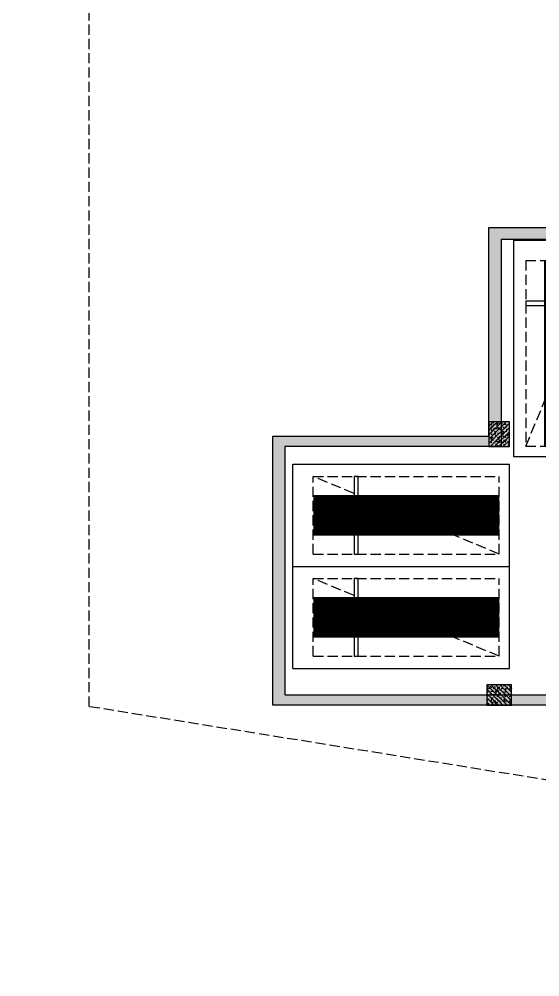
# Model space of a CAD drawing. Extents: x -1338203 to 1886333, y -783476 to 1038610.
# Drawn here: x 705457 to 718202, y 265998 to 289447 of the extents above; entities that cross this region are included whole.
import ezdxf

# ---------------------------------------------------------------- set-up
doc = ezdxf.new("R2010")
doc.units = 0
doc.header["$LTSCALE"] = 1000
doc.header["$MEASUREMENT"] = 0
doc.linetypes.add('A-001-主楼相对位置参照$0$DASH', pattern=[0.35, 0.25, -0.1])
doc.linetypes.add('A-001-平面B2$0$__DASH', pattern=[0.35, 0.25, -0.1])
for name, color, linetype in [('A-001-主楼相对位置参照$0$0G-SITE', 2, 'Continuous'), ('A-001-车位参照B1$0$A-001-车位参照B1$0$0A-P-PKNG-CAR(A)', 43, 'Continuous'), ('p-a-regular', 5, 'Continuous'), ('S001地下一墙柱$0$0S-CW-HATCH', 251, 'Continuous'), ('S001地下一墙柱$0$0S-CW-HATCH-UP', 251, 'Continuous'), ('S001地下一墙柱$0$0S-CW-LINE', 72, 'Continuous'), ('S001地下一墙柱$0$S001地下一墙柱$0$0S-CC-LINE', 52, 'Continuous'), ('S001地下一墙柱$0$S001地下一墙柱$0$0S-CW-HATCH', 251, 'Continuous'), ('S001地下一墙柱$0$S001地下一墙柱$0$0S-CW-HATCH-UP', 251, 'Continuous')]:
    doc.layers.add(name, color=color, linetype=linetype)

# ---------------------------------------------------------------- blocks, each defined once
blk = doc.blocks.new('S001地下一墙柱')
at = {"layer": 'S001地下一墙柱$0$0S-CW-HATCH'}
h = blk.add_hatch(color=256, dxfattribs=at)
h.dxf.hatch_style = 1
h.paths.add_polyline_path([(-59059, -97910), (-59059, -84453), (-42209, -84453), (-42209, -71359), (-34009, -71359), (-28159, -71359), (-28159, -38300), (-33881, -38300), (-33881, -34240), (-54702, -34240), (-54702, -27654), (-49409, -27654), (-49409, -22540), (-42409, -22540), (-42409, -22840), (-49109, -22840), (-49109, -27904), (-54402, -27904), (-54402, -33990), (-33631, -33990), (-33631, -38050), (-27859, -38050), (-27859, -71659), (-41909, -71659), (-41909, -84742), (-58759, -84753), (-58759, -97910)])
at = {"layer": 'S001地下一墙柱$0$0S-CW-HATCH-UP'}
h = blk.add_hatch(dxfattribs=at)
h.set_pattern_fill('钢筋混凝土', color=256, scale=30)
h.set_pattern_definition([(45, (-10063346.176, -927328.15), (-53.0330086, 53.0330086), []), (50, (-10063346.18, -927328.15), (215.1780548, -18.8256405), [22.5, -247.5]), (355, (-10063346.18, -927328.15), (-41.6254, 225.65764), [18, -198]), (100.4514, (-10063328.24, -927329.72), (173.5528145, 206.8318626), [19.122057, -210.3426336]), (46.1842, (-10063346.18, -927268.15), (320.1723146, -49.655704), [33.75, -371.25]), (96.6356, (-10063319.5, -927272.3), (280.398812, 292.235361), [28.683086, -315.5139]), (351.1842, (-10063346.18, -927268.15), (280.398584, 292.23558), [27, -297]), (21, (-10063316.18, -927283.15), (179.0721156, -120.7856672), [22.5, -247.5]), (326, (-10063316.18, -927283.15), (72.9945996, 217.5450135), [18, -198]), (71.4514, (-10063301.25, -927293.21), (252.0667886, 96.759149), [19.122057, -210.3426336]), (37.5, (-10063346.176, -927328.15), (3.6479566, 99.86815615), [0, -195.6, 0, -201, 0, -198.75]), (7.5, (-10063346.18, -927328.15), (78.9208612, 118.3235136), [0, -114.6, 0, -191.1, 0, -75.75]), (327.5, (-10063413.076, -927328.15), (160.14673085, -6.7664615), [0, -75, 0, -234, 0, -310.5]), (317.5, (-10063443.08, -927328.15), (174.9558508, 30.0314947), [0, -97.5, 0, -155.4, 0, -220.5])])
h.paths.add_polyline_path([(-59059, -97910), (-59059, -84453), (-42209, -84453), (-42209, -71359), (-34009, -71359), (-28159, -71359), (-28159, -38300), (-33881, -38300), (-33881, -34240), (-54702, -34240), (-54702, -27654), (-49409, -27654), (-49409, -22540), (-42409, -22540), (-42409, -22840), (-49109, -22840), (-49109, -27904), (-54402, -27904), (-54402, -33990), (-33631, -33990), (-33631, -38050), (-27859, -38050), (-27859, -71659), (-41909, -71659), (-41909, -84742), (-58759, -84753), (-58759, -97910)])
at = {"layer": 'S001地下一墙柱$0$S001地下一墙柱$0$0S-CW-HATCH'}
h = blk.add_hatch(color=256, dxfattribs=at)
h.dxf.hatch_style = 1
h.paths.add_polyline_path([(-48909, -27304), (-49409, -27304), (-49409, -27904), (-48909, -27904)])
h = blk.add_hatch(color=256, dxfattribs=at)
h.dxf.hatch_style = 1
h.paths.add_polyline_path([(-48909, -27304), (-49409, -27304), (-49409, -27904), (-48909, -27904)])
h = blk.add_hatch(color=256, dxfattribs=at)
h.dxf.hatch_style = 1
h.paths.add_polyline_path([(-48859, -34240), (-48859, -33740), (-49459, -33740), (-49459, -34240)])
h = blk.add_hatch(color=256, dxfattribs=at)
h.dxf.hatch_style = 1
h.paths.add_polyline_path([(-48859, -34240), (-48859, -33740), (-49459, -33740), (-49459, -34240)])
at = {"layer": 'S001地下一墙柱$0$S001地下一墙柱$0$0S-CW-HATCH-UP'}
h = blk.add_hatch(dxfattribs=at)
h.set_pattern_fill('钢筋混凝土', color=256, scale=30)
h.set_pattern_definition([(45, (-16598.035, -18352.51), (-53.03301, 53.03301), []), (50, (-16598.03, -18352.51), (215.1781, -18.8256), [22.5, -247.5]), (355, (-16598.03, -18352.5), (-41.6254, 225.6576), [18, -198]), (100.4514, (-16580.1, -18354.08), (173.5528, 206.8319), [19.122, -210.3426]), (46.1842, (-16598.03, -18292.5), (320.1723, -49.6557), [33.75, -371.25]), (96.6356, (-16571.35, -18296.65), (280.3988, 292.2354), [28.683, -315.514]), (351.1842, (-16598.03, -18292.5), (280.3986, 292.2356), [27, -297]), (21, (-16568.03, -18307.51), (179.0721, -120.7857), [22.5, -247.5]), (326, (-16568.03, -18307.5), (72.9946, 217.545), [18, -198]), (71.4514, (-16553.11, -18317.57), (252.0668, 96.7591), [19.122, -210.3426]), (37.5, (-16598.035, -18352.51), (3.64796, 99.86816), [0, -195.6, 0, -201, 0, -198.75]), (7.5, (-16598.03, -18352.51), (78.92086, 118.3235), [0, -114.6, 0, -191.1, 0, -75.75]), (327.5, (-16664.935, -18352.51), (160.14673, -6.76646), [0, -75, 0, -234, 0, -310.5]), (317.5, (-16694.93, -18352.51), (174.95585, 30.0315), [0, -97.5, 0, -155.4, 0, -220.5])])
h.paths.add_polyline_path([(-48909, -27304), (-49409, -27304), (-49409, -27904), (-48909, -27904)])
h = blk.add_hatch(dxfattribs=at)
h.set_pattern_fill('钢筋混凝土', color=256, scale=30)
h.set_pattern_definition([(45, (-16598.035, -18352.51), (-53.03301, 53.03301), []), (50, (-16598.03, -18352.51), (215.1781, -18.8256), [22.5, -247.5]), (355, (-16598.03, -18352.5), (-41.6254, 225.6576), [18, -198]), (100.4514, (-16580.1, -18354.08), (173.5528, 206.8319), [19.122, -210.3426]), (46.1842, (-16598.03, -18292.5), (320.1723, -49.6557), [33.75, -371.25]), (96.6356, (-16571.35, -18296.65), (280.3988, 292.2354), [28.683, -315.514]), (351.1842, (-16598.03, -18292.5), (280.3986, 292.2356), [27, -297]), (21, (-16568.03, -18307.51), (179.0721, -120.7857), [22.5, -247.5]), (326, (-16568.03, -18307.5), (72.9946, 217.545), [18, -198]), (71.4514, (-16553.11, -18317.57), (252.0668, 96.7591), [19.122, -210.3426]), (37.5, (-16598.035, -18352.51), (3.64796, 99.86816), [0, -195.6, 0, -201, 0, -198.75]), (7.5, (-16598.03, -18352.51), (78.92086, 118.3235), [0, -114.6, 0, -191.1, 0, -75.75]), (327.5, (-16664.935, -18352.51), (160.14673, -6.76646), [0, -75, 0, -234, 0, -310.5]), (317.5, (-16694.93, -18352.51), (174.95585, 30.0315), [0, -97.5, 0, -155.4, 0, -220.5])])
h.paths.add_polyline_path([(-48909, -27304), (-49409, -27304), (-49409, -27904), (-48909, -27904)])
h = blk.add_hatch(dxfattribs=at)
h.set_pattern_fill('钢筋混凝土', color=256, scale=30, angle=-90)
h.set_pattern_definition([(315, (-39907.04, -66550.92), (53.03301, 53.03301), []), (320, (-39907.04, -66550.92), (-18.8256, -215.1781), [22.5, -247.5]), (265, (-39907.04, -66550.92), (225.6576, 41.6254), [18, -198]), (10.4514, (-39908.6, -66568.85), (206.8319, -173.5528), [19.122, -210.3426]), (316.1842, (-39847.04, -66550.92), (-49.6557, -320.1723), [33.75, -371.25]), (6.6356, (-39851.18, -66577.6), (292.2354, -280.3988), [28.683, -315.514]), (261.1842, (-39847.04, -66550.92), (292.2356, -280.3986), [27, -297]), (291, (-39862.04, -66580.92), (-120.7857, -179.0721), [22.5, -247.5]), (236, (-39862.04, -66580.92), (217.545, -72.9946), [18, -198]), (341.4514, (-39872.1, -66595.84), (96.7591, -252.0668), [19.122, -210.3426]), (307.5, (-39907.04, -66550.92), (99.86816, -3.64796), [0, -195.6, 0, -201, 0, -198.75]), (277.5, (-39907.04, -66550.92), (118.3235, -78.92086), [0, -114.6, 0, -191.1, 0, -75.75]), (237.5, (-39907.04, -66484.02), (-6.76646, -160.14673), [0, -75, 0, -234, 0, -310.5]), (227.5, (-39907.04, -66454.02), (30.0315, -174.95585), [0, -97.5, 0, -155.4, 0, -220.5])])
h.paths.add_polyline_path([(-48859, -34240), (-48859, -33740), (-49459, -33740), (-49459, -34240)])
h = blk.add_hatch(dxfattribs=at)
h.set_pattern_fill('钢筋混凝土', color=256, scale=30, angle=-90)
h.set_pattern_definition([(315, (-39907.04, -66550.92), (53.03301, 53.03301), []), (320, (-39907.04, -66550.92), (-18.8256, -215.1781), [22.5, -247.5]), (265, (-39907.04, -66550.92), (225.6576, 41.6254), [18, -198]), (10.4514, (-39908.6, -66568.85), (206.8319, -173.5528), [19.122, -210.3426]), (316.1842, (-39847.04, -66550.92), (-49.6557, -320.1723), [33.75, -371.25]), (6.6356, (-39851.18, -66577.6), (292.2354, -280.3988), [28.683, -315.514]), (261.1842, (-39847.04, -66550.92), (292.2356, -280.3986), [27, -297]), (291, (-39862.04, -66580.92), (-120.7857, -179.0721), [22.5, -247.5]), (236, (-39862.04, -66580.92), (217.545, -72.9946), [18, -198]), (341.4514, (-39872.1, -66595.84), (96.7591, -252.0668), [19.122, -210.3426]), (307.5, (-39907.04, -66550.92), (99.86816, -3.64796), [0, -195.6, 0, -201, 0, -198.75]), (277.5, (-39907.04, -66550.92), (118.3235, -78.92086), [0, -114.6, 0, -191.1, 0, -75.75]), (237.5, (-39907.04, -66484.02), (-6.76646, -160.14673), [0, -75, 0, -234, 0, -310.5]), (227.5, (-39907.04, -66454.02), (30.0315, -174.95585), [0, -97.5, 0, -155.4, 0, -220.5])])
h.paths.add_polyline_path([(-48859, -34240), (-48859, -33740), (-49459, -33740), (-49459, -34240)])
at = {"layer": 'S001地下一墙柱$0$0S-CW-LINE', "elevation": 0, "flags": 128}
blk.add_lwpolyline([(-28159, -71359), (-28159, -38300), (-33881, -38300), (-33881, -34240), (-54702, -34240), (-54702, -27654), (-49409, -27654), (-49409, -22540), (-42409, -22540), (-42409, -22840), (-49109, -22840), (-49109, -27904), (-54402, -27904), (-54402, -33990), (-33631, -33990), (-33631, -38050), (-27859, -38050), (-27859, -71659)], dxfattribs=at)
at = {"layer": 'S001地下一墙柱$0$S001地下一墙柱$0$0S-CC-LINE'}
blk.add_lwpolyline([(-48909, -27304), (-49409, -27304), (-49409, -27904), (-48909, -27904)], close=True, dxfattribs=at)
blk.add_lwpolyline([(-48909, -27304), (-49409, -27304), (-49409, -27904), (-48909, -27904)], close=True, dxfattribs=at)
at = {"layer": 'S001地下一墙柱$0$S001地下一墙柱$0$0S-CC-LINE', "elevation": 0}
blk.add_lwpolyline([(-48859, -34240), (-48859, -33740), (-49459, -33740), (-49459, -34240)], close=True, dxfattribs=at)
blk.add_lwpolyline([(-48859, -34240), (-48859, -33740), (-49459, -33740), (-49459, -34240)], close=True, dxfattribs=at)
blk = doc.blocks.new('A-001-车位参照B1$0$A-001-车位参照B1$0$A-001-车位参照B1$0$ddd')
for p, q in [((0, 2500), (5300, 2500)), ((0, 2500), (0, 0)), ((5300, 2500), (5300, 0)), ((0, 0), (5300, 0))]:
    blk.add_line(p, q)
at = {"linetype": 'A-001-平面B2$0$__DASH'}
for p, q in [((500, 2200), (500, 300)), ((500, 2200), (5050, 2200)), ((5050, 2200), (5050, 300)), ((500, 300), (5050, 300))]:
    blk.add_line(p, q, dxfattribs=at)
blk.add_lwpolyline([(5050, 2200), (500, 300)], dxfattribs=at)
blk.add_lwpolyline([(1500, 300), (1500, 2200), (1600, 2200), (1600, 300)], close=True)
at = {"layer": 'p-a-regular', "ltscale": 0.002, "const_width": 1000}
blk.add_lwpolyline([(500, 1250), (5050, 1250)], dxfattribs=at)
blk = doc.blocks.new('A-001-主楼相对位置参照')
at = {"layer": 'A-001-主楼相对位置参照$0$0G-SITE', "linetype": 'A-001-主楼相对位置参照$0$DASH'}
blk.add_lwpolyline([(-110774, -71476), (-110774, -97598), (-60233, -97598), (-60233, -71436), (-28181, -71359), (-28181, -39250), (-59195, -34274), (-59199, -4282), (-94668, -4272), (-94605, -34368), (-126089, -33751), (-126089, -71447), (-110774, -71476)], dxfattribs=at)

msp = doc.modelspace()

# ---------------------------------------------------------------- block references
at = {"ltscale": 0.002}
for name in ['S001地下一墙柱', 'A-001-主楼相对位置参照']:
    msp.add_blockref(name, (766365.4, 306889.1), dxfattribs=at)
at = {"layer": 'A-001-车位参照B1$0$A-001-车位参照B1$0$0A-P-PKNG-CAR(A)', "linetype": 'Continuous', "xscale": -1}
for p, rotation in [((720056.9, 284039.1), 89.99727645939184), ((712156.6, 278549.3), 179.9972764593919), ((712156.5, 276049.3), 179.9972764593919)]:
    msp.add_blockref('A-001-车位参照B1$0$A-001-车位参照B1$0$A-001-车位参照B1$0$ddd', p, dxfattribs=dict(at, rotation=rotation))

doc.saveas('drawing.dxf')
